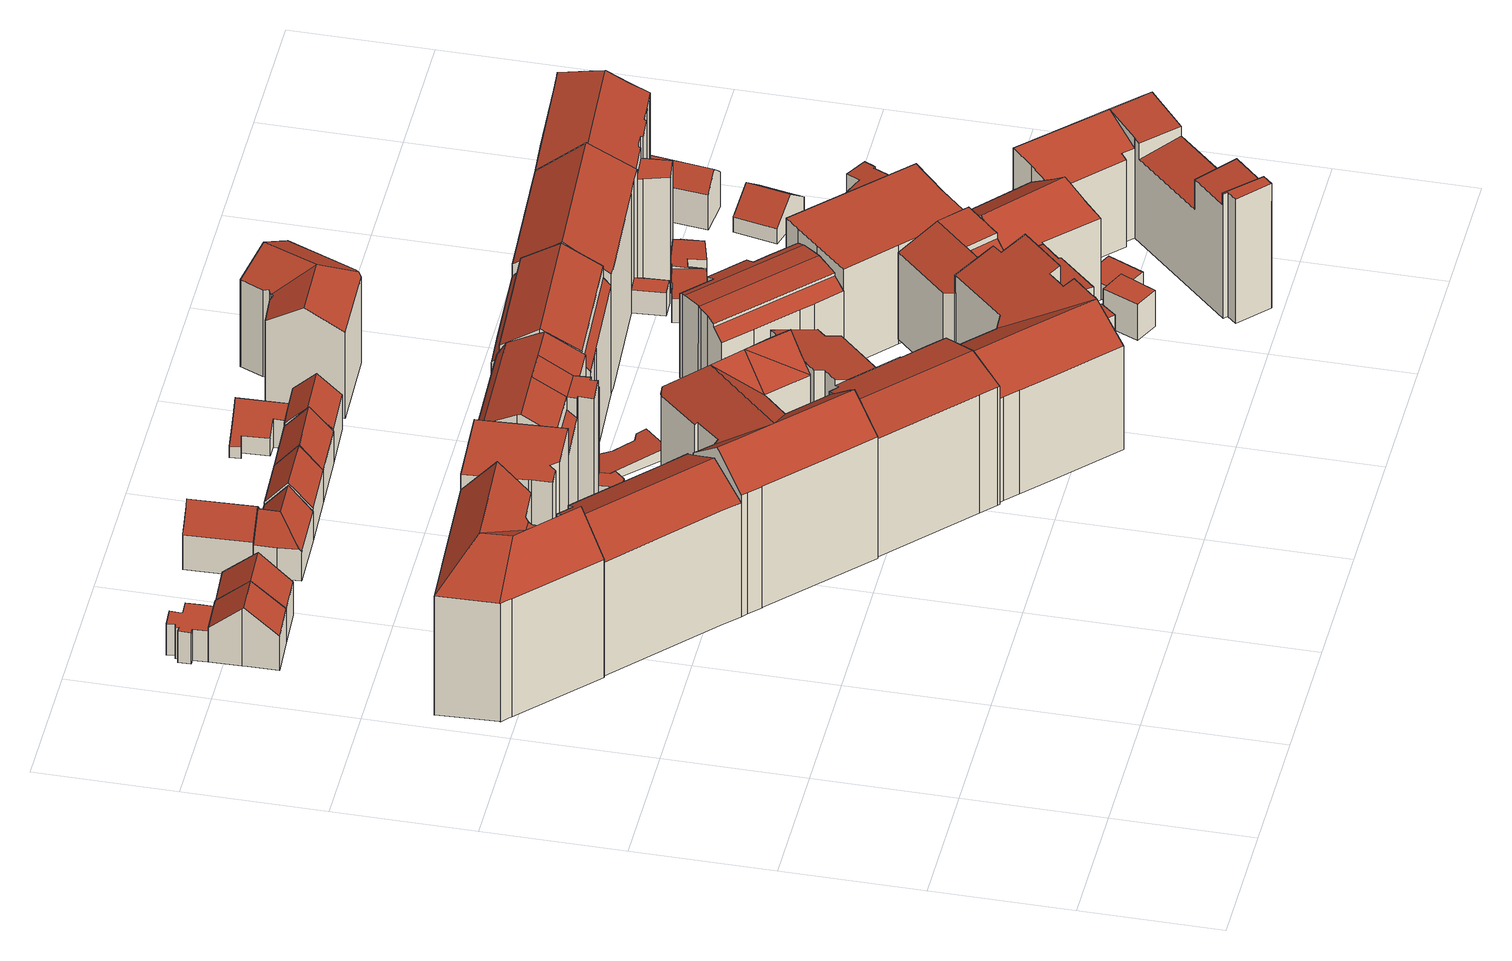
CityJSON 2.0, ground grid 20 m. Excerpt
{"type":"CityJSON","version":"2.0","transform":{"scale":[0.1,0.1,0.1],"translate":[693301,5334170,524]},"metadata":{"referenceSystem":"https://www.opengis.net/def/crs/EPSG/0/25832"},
"CityObjects":{
"building1":{"type":"Building","attributes":{"Gemeindeschluessel":"09162000","HoeheDach":"551.080","HoeheGrund":"526.190","Methode":"2000","NiedrigsteTraufeDesGebaeudes":"545.855","Geometrietyp2DReferenz":"3000","function":"31001_9998","roofType":"3100","measuredHeight":24.89,"storeysAboveGround":5},"geometry":[{"type":"MultiSurface","lod":"2","boundaries":[[[0,1,2,3,4,5]],[[6,7,8,9]],[[10,11,12,13,14,15,16]],[[17,18,11]],[[18,19,20,8,7,13,12,11]],[[21,22,23,24,25,2,1,0,26,27,28,29,30,31,32,33,34,6,9]],[[23,22,21,20,19,35]],[[16,15,14,33,32,31]],[[7,6,34,33,14,13]],[[9,8,20,21]],[[27,26,36,37,38,28]],[[37,36,5,4,39,17,40,38]],[[25,41,3,2]],[[39,4,3,41,42,18,17]],[[0,5,36,26]],[[25,24,23,35,42,41]],[[40,17,11,10]],[[30,29,28,38,40,10,16,31]],[[42,35,19,18]]],"semantics":{"surfaces":[{"type":"WallSurface"},{"type":"RoofSurface"},{"type":"GroundSurface"}],"values":[0,0,1,1,1,2,0,0,0,0,0,1,0,1,0,0,1,0,1]}}]},
"building2":{"type":"Building","attributes":{"Gemeindeschluessel":"09162000","HoeheDach":"535.580","HoeheGrund":"525.940","Methode":"2000","NiedrigsteTraufeDesGebaeudes":"531.569","Geometrietyp2DReferenz":"3000","function":"31001_1000","roofType":"3100","measuredHeight":9.64,"storeysAboveGround":2},"geometry":[{"type":"MultiSurface","lod":"2","boundaries":[[[43,44,45,46]],[[47,48,49,50,51,52]],[[53,45,44,54,49,48]],[[55,56,57,46,45,53]],[[55,53,48,47]],[[57,56,52,51,50,58,43,46]],[[58,54,44,43]],[[56,55,47,52]],[[50,49,54,58]]],"semantics":{"surfaces":[{"type":"WallSurface"},{"type":"RoofSurface"},{"type":"GroundSurface"}],"values":[0,0,1,0,1,2,0,0,0]}}]},
"building3":{"type":"Building","attributes":{"Gemeindeschluessel":"09162000","HoeheDach":"531.106","HoeheGrund":"525.950","Methode":"1000","NiedrigsteTraufeDesGebaeudes":"531.106","Geometrietyp2DReferenz":"3000","function":"31001_2000","roofType":"1000","measuredHeight":5.16},"geometry":[{"type":"MultiSurface","lod":"2","boundaries":[[[59,60,61,62]],[[63,64,60,59]],[[65,66,67,68,63,59,62,69,70,71,72,43,58,73]],[[74,75,76,77,78,79,80,61,60,64,81,82,83,84]],[[65,84,83,66]],[[69,80,79,70]],[[70,79,78,71]],[[58,75,74,73]],[[71,78,77,72]],[[72,77,76,43]],[[62,61,80,69]],[[68,81,64,63]],[[67,82,81,68]],[[43,76,75,58]],[[66,83,82,67]],[[73,74,84,65]]],"semantics":{"surfaces":[{"type":"WallSurface"},{"type":"GroundSurface"},{"type":"RoofSurface"}],"values":[0,0,1,2,0,0,0,0,0,0,0,0,0,0,0,0]}}]},
"building4":{"type":"Building","attributes":{"Gemeindeschluessel":"09162000","HoeheDach":"548.816","HoeheGrund":"526.380","Methode":"1000","NiedrigsteTraufeDesGebaeudes":"527.890","Geometrietyp2DReferenz":"3000","function":"31001_9998","roofType":"3100","measuredHeight":22.44,"storeysAboveGround":5},"geometry":[{"type":"MultiSurface","lod":"2","boundaries":[[[85,86,87,88]],[[89,90,91,92,87,86,93,94,95,96,97,98,99]],[[100,101,102,103,88,87,92]],[[104,99,98,105,106,107]],[[108,109,90,89,99,104]],[[94,93,110,111,112,95]],[[96,95,112,113]],[[105,98,97,114]],[[103,102,115,116]],[[117,118,109,108,104,107]],[[101,100,119,120,118,117,107,106,105,114,113,112,111,110,121,115,102]],[[88,103,116,85]],[[114,97,96,113]],[[118,120,119,91,90,109]],[[100,92,91,119]],[[93,86,85,116,115,121,110]]],"semantics":{"surfaces":[{"type":"WallSurface"},{"type":"RoofSurface"},{"type":"GroundSurface"}],"values":[0,1,0,0,1,0,0,0,0,0,2,1,0,0,0,0]}}]},
"building5":{"type":"Building","attributes":{"Gemeindeschluessel":"09162000","HoeheDach":"528.168","HoeheGrund":"526.050","Methode":"1000","NiedrigsteTraufeDesGebaeudes":"528.168","Geometrietyp2DReferenz":"3000","function":"31001_2000","roofType":"1000","measuredHeight":2.12},"geometry":[{"type":"MultiSurface","lod":"2","boundaries":[[[122,123,124,125]],[[124,123,126,127]],[[125,124,127,128]],[[129,126,123,122]],[[128,129,122,125]],[[128,127,126,129]]],"semantics":{"surfaces":[{"type":"WallSurface"},{"type":"RoofSurface"},{"type":"GroundSurface"}],"values":[0,1,0,0,2,0]}}]},
"building6":{"type":"Building","attributes":{"Gemeindeschluessel":"09162000","HoeheDach":"535.562","HoeheGrund":"525.880","Methode":"1000","NiedrigsteTraufeDesGebaeudes":"531.507","Geometrietyp2DReferenz":"3000","function":"31001_1000","roofType":"3100","measuredHeight":9.68,"storeysAboveGround":2},"geometry":[{"type":"MultiSurface","lod":"2","boundaries":[[[130,131,53,132]],[[133,134,135,136]],[[137,130,132,56]],[[136,138,137,56,57,139,46,140,133]],[[130,137,138,136,135,131]],[[131,135,134,141,142,143,53]],[[132,53,143,142,46,139,57,56]],[[142,141,134,133,140,46]]],"semantics":{"surfaces":[{"type":"RoofSurface"},{"type":"WallSurface"},{"type":"GroundSurface"}],"values":[0,1,1,2,1,0,1,1]}}]},
"building7":{"type":"Building","attributes":{"Gemeindeschluessel":"09162000","HoeheDach":"528.160","HoeheGrund":"526.050","Methode":"2000","NiedrigsteTraufeDesGebaeudes":"528.160","Geometrietyp2DReferenz":"3000","function":"31001_2000","roofType":"1000","measuredHeight":2.11},"geometry":[{"type":"MultiSurface","lod":"2","boundaries":[[[144,145,124,125]],[[125,124,123,122]],[[146,147,148,149]],[[122,123,147,146]],[[124,145,148,147,123]],[[149,148,145,144]],[[122,146,149,144,125]]],"semantics":{"surfaces":[{"type":"WallSurface"},{"type":"RoofSurface"},{"type":"GroundSurface"}],"values":[0,0,0,0,1,0,2]}}]},
"building8":{"type":"Building","attributes":{"Gemeindeschluessel":"09162000","HoeheDach":"548.474","HoeheGrund":"525.980","Methode":"1000","NiedrigsteTraufeDesGebaeudes":"548.474","Geometrietyp2DReferenz":"3000","function":"31001_9998","roofType":"1000","measuredHeight":22.49,"storeysAboveGround":5},"geometry":[{"type":"MultiSurface","lod":"2","boundaries":[[[150,151,152,153]],[[154,150,153,155]],[[156,157,158,159]],[[160,161,162,163]],[[164,154,155,165]],[[157,160,163,158]],[[154,164,166,167,161,160,157,156,151,150]],[[151,156,159,152]],[[161,167,168,162]],[[167,166,169,168]],[[153,152,159,158,163,162,168,169,165,155]],[[166,164,165,169]]],"semantics":{"surfaces":[{"type":"WallSurface"},{"type":"RoofSurface"},{"type":"GroundSurface"}],"values":[0,0,0,0,0,0,1,0,0,0,2,0]}}]},
"building9":{"type":"Building","attributes":{"Gemeindeschluessel":"09162000","HoeheDach":"551.040","HoeheGrund":"526.440","Methode":"2000","NiedrigsteTraufeDesGebaeudes":"531.325","Geometrietyp2DReferenz":"3000","function":"31001_9998","roofType":"3100","measuredHeight":24.6,"storeysAboveGround":5},"geometry":[{"type":"MultiSurface","lod":"2","boundaries":[[[170,171,172,173,174,175]],[[176,177,178,179,180,181,182,183]],[[184,185,186,187]],[[188,189,190,191,192,193]],[[194,195,196,197,198,119,199,200,118]],[[201,202,203,204]],[[205,206,207,196,195]],[[208,209,210,211]],[[212,213,214,215,216,217,218,219,220,221]],[[119,198,222,223]],[[224,225,226,227]],[[228,229,194,118]],[[230,201,204,231]],[[232,233,170,175,234,235,236,237]],[[181,180,215,214]],[[172,238,187,186,211,210,173]],[[225,224,239,240,241,242,243]],[[244,212,221,245]],[[231,204,209,208]],[[246,247,185,184]],[[229,236,235,234,175,174,248,206,205,195,194]],[[249,227,226,250,251,252]],[[216,215,180,179]],[[190,245,221,220,253,191]],[[223,222,241,240]],[[203,182,181,214,213,212,244]],[[248,174,173,210,209,206]],[[254,207,243,242]],[[204,203,244]],[[202,183,182,203]],[[211,186,185,247,230,231,208]],[[179,178,177,176,255,246,184,187,238,172,171,170,233,232,237,228,118,200,199,119,223,240,239,224,227,249,252,193,192,191,253,220,219,218,217,216]],[[209,204,244,256,257,206]],[[254,242,241,222,198,197]],[[197,196,207,254]],[[251,188,193,252]],[[237,236,229,228]],[[230,247,246,255,176,183,202,201]],[[206,257,256,244,245,190,189,188,251,250,226,225,243,207]]],"semantics":{"surfaces":[{"type":"WallSurface"},{"type":"RoofSurface"},{"type":"GroundSurface"}],"values":[0,0,0,0,0,1,1,0,0,0,0,0,0,0,1,0,0,1,0,0,1,0,0,0,0,1,1,0,1,1,1,2,1,1,0,0,0,0,1]}}]},
"building10":{"type":"Building","attributes":{"Gemeindeschluessel":"09162000","HoeheDach":"534.790","HoeheGrund":"525.976","Methode":"2000","NiedrigsteTraufeDesGebaeudes":"530.888","Geometrietyp2DReferenz":"3000","function":"31001_1000","roofType":"3100","measuredHeight":8.81,"storeysAboveGround":2},"geometry":[{"type":"MultiSurface","lod":"2","boundaries":[[[258,259,260,261]],[[262,263,264,265,266]],[[267,268,269,270,271]],[[268,267,263,262,260,259,272]],[[269,268,272,273]],[[274,275,270,269,273]],[[272,259,258,274,273]],[[274,258,261,275]],[[260,262,266,261]],[[271,270,275,265,264]],[[267,271,264,263]],[[275,261,266,265]]],"semantics":{"surfaces":[{"type":"WallSurface"},{"type":"GroundSurface"},{"type":"RoofSurface"}],"values":[0,0,0,1,0,2,0,2,0,2,0,2]}}]},
"building11":{"type":"Building","attributes":{"Gemeindeschluessel":"09162000","HoeheDach":"535.070","HoeheGrund":"525.750","Methode":"1000","NiedrigsteTraufeDesGebaeudes":"531.581","Geometrietyp2DReferenz":"3000","function":"31001_1000","roofType":"3100","measuredHeight":9.32,"storeysAboveGround":2},"geometry":[{"type":"MultiSurface","lod":"2","boundaries":[[[276,277,278,279]],[[278,277,280,281,282,283,284,285,286,287]],[[287,286,288,289,290]],[[288,286,285,291,292,293]],[[291,285,284,294]],[[279,295,296,297,293,292,291,294,298,299,300,301,276]],[[282,281,280,277,276,301,300,299,298,283]],[[296,290,289,297]],[[297,289,288,293]],[[295,279,278,287,290,296]],[[294,284,283,298]]],"semantics":{"surfaces":[{"type":"WallSurface"},{"type":"RoofSurface"},{"type":"GroundSurface"}],"values":[0,1,1,0,0,2,0,0,0,0,0]}}]},
"building12":{"type":"Building","attributes":{"Gemeindeschluessel":"09162000","HoeheDach":"527.920","HoeheGrund":"526.008","Methode":"2000","NiedrigsteTraufeDesGebaeudes":"527.920","Geometrietyp2DReferenz":"3000","function":"31001_2000","roofType":"1000","measuredHeight":1.91},"geometry":[{"type":"MultiSurface","lod":"2","boundaries":[[[302,303,304,305]],[[302,306,307,303]],[[303,307,308,304]],[[307,306,309,308]],[[304,308,309,305]],[[302,305,309,306]]],"semantics":{"surfaces":[{"type":"WallSurface"},{"type":"RoofSurface"},{"type":"GroundSurface"}],"values":[0,0,1,0,0,2]}}]},
"building13":{"type":"Building","attributes":{"Gemeindeschluessel":"09162000","HoeheDach":"548.210","HoeheGrund":"526.606","Methode":"2000","NiedrigsteTraufeDesGebaeudes":"542.674","Geometrietyp2DReferenz":"3000","function":"31001_1000","roofType":"3100","measuredHeight":21.6,"storeysAboveGround":5},"geometry":[{"type":"MultiSurface","lod":"2","boundaries":[[[310,311,312,313]],[[314,315,316,317]],[[318,319,320,321,322]],[[323,324,325,326]],[[327,328,329,330]],[[331,332,333]],[[331,334,335]],[[336,337,338,339]],[[317,316,340,341]],[[342,343,320,319]],[[312,311,322,321,344,345]],[[318,322,311,310]],[[326,325,343,342]],[[346,347,348,349]],[[313,312,345,350]],[[323,351,352,333,332,324]],[[323,326,342,319,318,310,313,350,314,317,341,353,336,339,354,327,330,355,346,349,356,357,351]],[[329,347,346,355,330]],[[314,350,345,344,315]],[[354,358,328,327]],[[321,320,343,325,324,332,331,335,359,340,316,315,344]],[[329,328,358,338,337,334,331,333,352,360,361,348,347]],[[356,361,360,357]],[[349,348,361,356]],[[357,360,352,351]],[[339,338,358,354]],[[336,353,359,335,334,337]],[[341,340,359,353]]],"semantics":{"surfaces":[{"type":"WallSurface"},{"type":"RoofSurface"},{"type":"GroundSurface"}],"values":[0,0,0,0,0,0,0,0,0,0,1,0,0,0,0,0,2,0,0,0,1,1,0,0,0,0,0,0]}}]},
"building14":{"type":"Building","attributes":{"Gemeindeschluessel":"09162000","HoeheDach":"550.128","HoeheGrund":"526.133","Methode":"2000","NiedrigsteTraufeDesGebaeudes":"527.680","Geometrietyp2DReferenz":"3000","function":"31001_9998","roofType":"3100","measuredHeight":24,"storeysAboveGround":5},"geometry":[{"type":"MultiSurface","lod":"2","boundaries":[[[362,363,364,365,366,367,368,369,370,371,372,373,374,375,376,377,378,379]],[[380,381,382,383,384]],[[373,385,386,374]],[[365,387,388,366]],[[363,362,389,390,391,392]],[[393,394,395,396]],[[378,397,398,379]],[[376,399,400,377]],[[372,401,385,373]],[[372,371,402,383,382,403,401]],[[404,405,406,407]],[[408,409,410,411]],[[411,410,389,362,379,398]],[[390,389,410,409,412,386,385,401,403,413]],[[363,392,414,364]],[[380,391,390,413,381]],[[411,398,397,400,399,408]],[[415,407,406,384,383,402,416,417]],[[369,418,419,370]],[[368,367,393,396,404,407,415]],[[405,380,384,406]],[[417,416,419,418]],[[369,368,415,417,418]],[[403,382,381,413]],[[377,400,397,378]],[[394,420,405,395]],[[364,414,387,365]],[[367,366,388,420,394,393]],[[380,405,420,388,387,414,392,391]],[[374,386,412,375]],[[376,375,412,409,408,399]],[[371,370,419,416,402]],[[395,405,404,396]]],"semantics":{"surfaces":[{"type":"GroundSurface"},{"type":"RoofSurface"},{"type":"WallSurface"}],"values":[0,1,2,2,2,1,2,2,2,2,1,2,2,1,2,2,1,1,2,2,1,1,2,2,2,2,2,2,1,2,2,2,2]}}]},
"building15":{"type":"Building","attributes":{"Gemeindeschluessel":"09162000","HoeheDach":"535.193","HoeheGrund":"526.030","Methode":"1000","NiedrigsteTraufeDesGebaeudes":"531.383","Geometrietyp2DReferenz":"3000","function":"31001_1000","roofType":"3100","measuredHeight":9.16,"storeysAboveGround":2},"geometry":[{"type":"MultiSurface","lod":"2","boundaries":[[[259,421,422,423]],[[424,425,421,259,426,272]],[[427,428,424,272]],[[428,429,425,424]],[[429,422,421,425]],[[428,427,430,423,422,429]],[[430,427,272,426,259,423]]],"semantics":{"surfaces":[{"type":"WallSurface"},{"type":"RoofSurface"},{"type":"GroundSurface"}],"values":[0,0,0,1,1,0,2]}}]},
"building16":{"type":"Building","attributes":{"Gemeindeschluessel":"09162000","HoeheDach":"535.050","HoeheGrund":"526.010","Methode":"1000","NiedrigsteTraufeDesGebaeudes":"531.404","Geometrietyp2DReferenz":"3000","function":"31001_1000","roofType":"3100","measuredHeight":9.04,"storeysAboveGround":2},"geometry":[{"type":"MultiSurface","lod":"2","boundaries":[[[431,432,433,434,428]],[[432,435,436,437,438,433]],[[427,430,423,437,436,435,439]],[[439,431,428,427]],[[433,438,422,434]],[[428,434,422,423,430,427]],[[435,432,431,439]],[[423,422,438,437]]],"semantics":{"surfaces":[{"type":"RoofSurface"},{"type":"WallSurface"},{"type":"GroundSurface"}],"values":[0,1,2,1,0,1,1,1]}}]},
"building17":{"type":"Building","attributes":{"Gemeindeschluessel":"09162000","HoeheDach":"528.017","HoeheGrund":"526.210","Methode":"2000","NiedrigsteTraufeDesGebaeudes":"527.290","Geometrietyp2DReferenz":"3000","function":"51009_1610","roofType":"1000","measuredHeight":1.81},"geometry":[{"type":"MultiSurface","lod":"2","boundaries":[[[440,441,442,443,444,445,446,447,448,449,450,451]],[[452,445,444,453]],[[454,443,442,455]],[[456,449,448,457]],[[457,448,447,458]],[[459,458,447,446]],[[459,446,445,452]],[[460,451,450,461]],[[462,441,440,463]],[[460,463,440,451]],[[462,463,460,461,456,457,458,459,452,453,454,455]],[[461,450,449,456]],[[454,453,444,443]],[[462,455,442,441]]],"semantics":{"surfaces":[{"type":"RoofSurface"},{"type":"WallSurface"},{"type":"GroundSurface"}],"values":[0,1,1,1,1,1,1,1,1,1,2,1,1,1]}}]},
"building18":{"type":"Building","attributes":{"Gemeindeschluessel":"09162000","HoeheDach":"548.008","HoeheGrund":"526.890","Methode":"1000","NiedrigsteTraufeDesGebaeudes":"544.151","Geometrietyp2DReferenz":"3000","function":"31001_9998","roofType":"3100","measuredHeight":21.12,"storeysAboveGround":5},"geometry":[{"type":"MultiSurface","lod":"2","boundaries":[[[464,465,466,467]],[[468,469,470,471,472,473,474,475,476,477,478,479,480,481,482,483,484,485,486,487,488,489,490,464,467,491,492,493]],[[493,494,495,468]],[[488,496,497,489]],[[472,498,499,473]],[[476,475,474,500,501,502]],[[503,501,504,505,506,507,508,509,510]],[[478,511,512,479]],[[483,508,507,484]],[[489,497,513,490]],[[468,495,514,469]],[[490,513,465,464]],[[473,499,500,474]],[[471,470,469,514,515,516]],[[471,516,498,472]],[[492,517,494,493]],[[479,512,518,480]],[[482,509,508,483]],[[512,511,519,502,501,503,510,518]],[[477,476,502,519,511,478]],[[501,500,499,498,516,515,514,495,494,517,520,466,465,513,497,496,504]],[[504,496,488,487,486,505]],[[467,466,520,491]],[[506,505,486,485,484,507]],[[491,520,517,492]],[[518,510,509,482,481,480]]],"semantics":{"surfaces":[{"type":"WallSurface"},{"type":"GroundSurface"},{"type":"RoofSurface"}],"values":[0,1,0,0,0,0,2,0,0,0,0,0,0,0,0,0,0,0,2,0,2,0,0,0,0,0]}}]},
"building19":{"type":"Building","attributes":{"Gemeindeschluessel":"09162000","HoeheDach":"531.848","HoeheGrund":"526.460","Methode":"1000","NiedrigsteTraufeDesGebaeudes":"530.246","Geometrietyp2DReferenz":"3000","function":"31001_2000","roofType":"2100","measuredHeight":5.39},"geometry":[{"type":"MultiSurface","lod":"2","boundaries":[[[521,522,523,524,525,526]],[[527,528,526,525,529,530]],[[531,532,533,534,527,530]],[[535,532,531,530,529,525,524,523]],[[532,535,523,522,536,533]],[[534,533,536,522,521,526,528,527]]],"semantics":{"surfaces":[{"type":"WallSurface"},{"type":"GroundSurface"},{"type":"RoofSurface"}],"values":[0,0,0,1,0,2]}}]},
"building20":{"type":"Building","attributes":{"Gemeindeschluessel":"09162000","HoeheDach":"534.734","HoeheGrund":"526.580","Methode":"1000","NiedrigsteTraufeDesGebaeudes":"534.734","Geometrietyp2DReferenz":"3000","function":"31001_1000","roofType":"1000","measuredHeight":8.15,"storeysAboveGround":2},"geometry":[{"type":"MultiSurface","lod":"2","boundaries":[[[537,538,539,540]],[[541,542,543,330]],[[542,544,545,546,539,538,547,543]],[[546,545,548,549,540,539]],[[548,545,544,550]],[[330,543,547,551]],[[551,547,538,537]],[[550,544,542,541]],[[550,541,330,551,537,540,549,548]]],"semantics":{"surfaces":[{"type":"WallSurface"},{"type":"RoofSurface"},{"type":"GroundSurface"}],"values":[0,0,1,0,0,0,0,0,2]}}]},
"building21":{"type":"Building","attributes":{"Gemeindeschluessel":"09162000","HoeheDach":"550.497","HoeheGrund":"526.183","Methode":"2000","NiedrigsteTraufeDesGebaeudes":"544.087","Geometrietyp2DReferenz":"3000","function":"31001_9998","roofType":"3100","measuredHeight":24.31,"storeysAboveGround":4},"geometry":[{"type":"MultiSurface","lod":"2","boundaries":[[[458,552,553,457]],[[554,555,556,557,558,559,560,561,562]],[[563,564,565,557,556,566,567]],[[563,568,569,564]],[[570,571,572,459]],[[554,562,571,570]],[[558,557,565,573]],[[553,552,572,571,562,561,574]],[[575,457,553,574,576,577,578]],[[459,572,552,458]],[[568,563,567,579]],[[576,560,559,577]],[[573,565,564,569,575,578]],[[579,567,566,580]],[[575,569,568,579,580,555,554,570,459,458,457]],[[561,560,576,574]],[[580,566,556,555]],[[558,573,578,577,559]]],"semantics":{"surfaces":[{"type":"WallSurface"},{"type":"RoofSurface"},{"type":"GroundSurface"}],"values":[0,0,1,0,0,0,0,1,0,0,0,1,0,0,2,0,0,1]}}]},
"building22":{"type":"Building","attributes":{"Gemeindeschluessel":"09162000","HoeheDach":"534.750","HoeheGrund":"526.030","Methode":"2000","NiedrigsteTraufeDesGebaeudes":"531.655","Geometrietyp2DReferenz":"3000","function":"31001_1000","roofType":"3100","measuredHeight":8.72,"storeysAboveGround":2},"geometry":[{"type":"MultiSurface","lod":"2","boundaries":[[[581,582,583,439]],[[584,583,582,585,586,587]],[[439,435,588,437,589,590,591,592,581]],[[437,593,594,589]],[[587,586,595,594,593]],[[589,594,595,590]],[[585,592,591,590,595,586]],[[439,583,584,435]],[[588,435,584,587,593,437]],[[592,585,582,581]]],"semantics":{"surfaces":[{"type":"WallSurface"},{"type":"RoofSurface"},{"type":"GroundSurface"}],"values":[0,1,2,0,1,0,0,0,0,0]}}]},
"building23":{"type":"Building","attributes":{"Gemeindeschluessel":"09162000","HoeheDach":"532.070","HoeheGrund":"525.837","Methode":"2000","NiedrigsteTraufeDesGebaeudes":"527.649","Geometrietyp2DReferenz":"3000","function":"31001_1000","roofType":"3100","measuredHeight":6.23,"storeysAboveGround":2},"geometry":[{"type":"MultiSurface","lod":"2","boundaries":[[[596,597,598,599,600,601,602,603,604,605,606,607,608,609,610,611,612]],[[611,613,614,612]],[[609,615,616,610]],[[608,617,615,609]],[[610,616,613,611]],[[597,618,619,598]],[[605,620,621,606]],[[599,622,623,600]],[[624,625,626,627,628,623,622,619,618,629]],[[601,628,627,602]],[[606,621,630,607]],[[602,627,626,603]],[[612,614,631,596]],[[598,619,622,599]],[[596,631,629,618,597]],[[607,630,617,608]],[[604,625,624,620,605]],[[603,626,625,604]],[[600,623,628,601]],[[616,615,617,630,621,620,624,629,631,614,613]]],"semantics":{"surfaces":[{"type":"GroundSurface"},{"type":"WallSurface"},{"type":"RoofSurface"}],"values":[0,1,1,1,1,1,1,1,2,1,1,1,1,1,1,1,1,1,1,2]}}]},
"building24":{"type":"Building","attributes":{"Gemeindeschluessel":"09162000","HoeheDach":"541.342","HoeheGrund":"526.450","Methode":"2000","NiedrigsteTraufeDesGebaeudes":"538.945","Geometrietyp2DReferenz":"3000","function":"31001_1000","roofType":"3100","measuredHeight":14.89,"storeysAboveGround":3},"geometry":[{"type":"MultiSurface","lod":"2","boundaries":[[[632,633,634,635]],[[635,634,636,637]],[[638,639,640,641]],[[642,643,644,645]],[[646,647,648,649,650,651,652,640,639,653,654,642,645,632,635,637,655,656]],[[648,657,658,649]],[[659,660,661,658,657,662,663]],[[646,656,664,665,666]],[[655,667,664,656]],[[640,652,659,663,668,641]],[[638,641,668,669,670,671]],[[650,661,660,651]],[[645,644,633,632]],[[653,639,638,671,672]],[[659,652,651,660]],[[654,673,643,642]],[[654,653,672,674,673]],[[649,658,661,650]],[[670,666,665,674,672,671]],[[662,669,668,663]],[[669,662,657,648,647,646,666,670]],[[637,636,667,655]],[[665,664,667,636,634,633,644,643,673,674]]],"semantics":{"surfaces":[{"type":"WallSurface"},{"type":"GroundSurface"},{"type":"RoofSurface"}],"values":[0,0,0,0,1,0,2,0,0,0,2,0,0,0,0,0,0,0,2,0,0,0,2]}}]},
"building25":{"type":"Building","attributes":{"Gemeindeschluessel":"09162000","HoeheDach":"543.850","HoeheGrund":"527.030","Methode":"2000","NiedrigsteTraufeDesGebaeudes":"538.318","Geometrietyp2DReferenz":"3000","function":"31001_9998","roofType":"2100","measuredHeight":16.82,"storeysAboveGround":4},"geometry":[{"type":"MultiSurface","lod":"2","boundaries":[[[675,676,677,678]],[[679,680,681,682]],[[683,684,676,675]],[[685,686,687,688,689,690,691]],[[689,688,681,680,692,693]],[[694,695,696,697]],[[690,689,693,698]],[[685,691,699,700]],[[692,680,679,701,678,677]],[[697,696,684,683]],[[696,695,702,693,692,677,676,684]],[[691,690,698,703,704,705,699]],[[682,681,688,687]],[[706,707,704,703,702,695,694]],[[700,699,705,708]],[[708,705,704,707]],[[682,687,686,685,700,708,707,706,694,697,683,675,678,701,679]],[[698,693,702,703]]],"semantics":{"surfaces":[{"type":"WallSurface"},{"type":"RoofSurface"},{"type":"GroundSurface"}],"values":[0,0,0,0,1,0,0,0,0,0,1,1,0,0,0,0,2,0]}}]},
"building26":{"type":"Building","attributes":{"Gemeindeschluessel":"09162000","HoeheDach":"544.400","HoeheGrund":"526.877","Methode":"2000","NiedrigsteTraufeDesGebaeudes":"537.180","Geometrietyp2DReferenz":"3000","function":"31001_9998","roofType":"3100","measuredHeight":17.52,"storeysAboveGround":4},"geometry":[{"type":"MultiSurface","lod":"2","boundaries":[[[709,710,711,712]],[[713,714,715,716,717,718,719]],[[720,721,722,723]],[[709,724,725,726,710]],[[727,723,722,728,716,715]],[[729,730,731,732]],[[733,734,735,736]],[[720,737,738,739,740,721]],[[741,468,718,717,742,743]],[[713,744,745,714]],[[746,741,743,747,748,749]],[[746,749,725,724]],[[750,731,730,711,710,726]],[[751,733,736,737,720,723,727,745,744,752,468,741,746,724,709,712,729,732]],[[748,747,740,739]],[[736,735,738,737]],[[716,728,742,717]],[[728,722,721,740,747,743,742]],[[712,711,730,729]],[[727,715,714,745]],[[719,752,744,713]],[[752,719,718,468]],[[739,738,735,734,753,750,726,725,749,748]],[[751,753,734,733]],[[751,732,731,750,753]]],"semantics":{"surfaces":[{"type":"WallSurface"},{"type":"RoofSurface"},{"type":"GroundSurface"}],"values":[0,1,0,0,0,0,0,0,0,0,0,0,1,2,0,0,0,1,0,0,0,0,1,0,0]}}]},
"building27":{"type":"Building","attributes":{"Gemeindeschluessel":"09162000","HoeheDach":"532.906","HoeheGrund":"526.906","Methode":"3220","NiedrigsteTraufeDesGebaeudes":"532.906","Geometrietyp2DReferenz":"3000","function":"31001_2000","roofType":"9999","measuredHeight":6},"geometry":[{"type":"MultiSurface","lod":"2","boundaries":[[[754,755,756,757]],[[755,754,758,759]],[[755,759,760,756]],[[758,754,757,761]],[[760,761,757,756]],[[759,758,761,760]]],"semantics":{"surfaces":[{"type":"WallSurface"},{"type":"RoofSurface"},{"type":"GroundSurface"}],"values":[0,1,0,0,2,0]}}]},
"building28":{"type":"Building","attributes":{"Gemeindeschluessel":"09162000","HoeheDach":"543.470","HoeheGrund":"525.980","Methode":"2000","NiedrigsteTraufeDesGebaeudes":"540.348","Geometrietyp2DReferenz":"3000","function":"31001_1000","roofType":"3100","measuredHeight":17.49,"storeysAboveGround":4},"geometry":[{"type":"MultiSurface","lod":"2","boundaries":[[[762,763,764,765,766]],[[767,768,769,770,771,772]],[[764,767,772,773,774,775,776]],[[766,765,777,778,779,780]],[[781,773,772,771]],[[782,775,774,783]],[[784,776,775,782,785,786]],[[783,774,773,781]],[[787,788,784,786]],[[789,790,791,780,779,778,787,786,785,782,783,781,771,770,769]],[[769,768,792,789]],[[778,777,788,787]],[[764,776,784,788,777,765]],[[789,792,763,790]],[[790,763,762,791]],[[763,792,768,767,764]],[[791,762,766,780]]],"semantics":{"surfaces":[{"type":"RoofSurface"},{"type":"WallSurface"},{"type":"GroundSurface"}],"values":[0,1,0,1,1,1,1,1,1,2,1,1,0,1,1,0,1]}}]},
"building29":{"type":"Building","attributes":{"Gemeindeschluessel":"09162000","HoeheDach":"550.730","HoeheGrund":"526.240","Methode":"1000","NiedrigsteTraufeDesGebaeudes":"546.067","Geometrietyp2DReferenz":"3000","function":"31001_9998","roofType":"3100","measuredHeight":24.49,"storeysAboveGround":4},"geometry":[{"type":"MultiSurface","lod":"2","boundaries":[[[793,794,795,796,797,798]],[[799,554,800,801,802,555]],[[803,804,805,806]],[[806,805,807,808]],[[800,809,807,805,804,793,798,801]],[[806,808,810,554,799,555,796,795,794,803]],[[555,802,797,796]],[[794,793,804,803]],[[554,810,808,807,809,800]],[[801,798,797,802]]],"semantics":{"surfaces":[{"type":"WallSurface"},{"type":"RoofSurface"},{"type":"GroundSurface"}],"values":[0,0,0,0,1,2,0,0,0,1]}}]},
"building30":{"type":"Building","attributes":{"Gemeindeschluessel":"09162000","HoeheDach":"542.630","HoeheGrund":"526.234","Methode":"2000","NiedrigsteTraufeDesGebaeudes":"542.630","Geometrietyp2DReferenz":"3000","function":"31001_9998","roofType":"1000","measuredHeight":16.4,"storeysAboveGround":5},"geometry":[{"type":"MultiSurface","lod":"2","boundaries":[[[811,812,813,814]],[[815,816,817,818,819,813,812,820,821]],[[814,813,819,822]],[[823,811,814,822,824,825,826,827,828,829]],[[822,819,818,824]],[[828,815,821,829]],[[825,817,816,826]],[[812,811,823,820]],[[824,818,817,825]],[[815,828,827,826,816]],[[829,821,820,823]]],"semantics":{"surfaces":[{"type":"WallSurface"},{"type":"RoofSurface"},{"type":"GroundSurface"}],"values":[0,1,0,2,0,0,0,0,0,0,0]}}]},
"building31":{"type":"Building","attributes":{"Gemeindeschluessel":"09162000","HoeheDach":"529.695","HoeheGrund":"527.110","Methode":"1000","NiedrigsteTraufeDesGebaeudes":"529.695","Geometrietyp2DReferenz":"3000","function":"31001_2000","roofType":"1000","measuredHeight":2.58},"geometry":[{"type":"MultiSurface","lod":"2","boundaries":[[[830,831,832,833]],[[830,834,835,831]],[[832,836,837,833]],[[830,833,837,838,834]],[[831,835,839,836,832]],[[835,834,838,839]],[[836,839,838,837]]],"semantics":{"surfaces":[{"type":"WallSurface"},{"type":"GroundSurface"},{"type":"RoofSurface"}],"values":[0,0,0,1,2,0,0]}}]},
"building32":{"type":"Building","attributes":{"Gemeindeschluessel":"09162000","HoeheDach":"530.060","HoeheGrund":"526.300","Methode":"2000","NiedrigsteTraufeDesGebaeudes":"530.060","Geometrietyp2DReferenz":"3000","function":"51009_1610","roofType":"1000","measuredHeight":3.76},"geometry":[{"type":"MultiSurface","lod":"2","boundaries":[[[840,841,842,843]],[[844,845,842,841,846]],[[847,844,846,848]],[[843,842,845,849]],[[848,846,841,840]],[[848,840,843,849,847]],[[849,845,844,847]]],"semantics":{"surfaces":[{"type":"WallSurface"},{"type":"RoofSurface"},{"type":"GroundSurface"}],"values":[0,1,0,0,0,2,0]}}]},
"building33":{"type":"Building","attributes":{"Gemeindeschluessel":"09162000","HoeheDach":"531.224","HoeheGrund":"526.300","Methode":"1000","NiedrigsteTraufeDesGebaeudes":"530.287","Geometrietyp2DReferenz":"3000","function":"31001_2000","roofType":"1000","measuredHeight":4.92},"geometry":[{"type":"MultiSurface","lod":"2","boundaries":[[[850,851,852,853,854,855,856]],[[857,858,853,852]],[[859,860,861]],[[862,863,864,865]],[[866,867,857,852,851,850,868,869,870,871,872,862,865]],[[859,855,854]],[[867,873,858,857]],[[859,854,853,858,873,874,864,863,875,876,860]],[[865,864,874,866]],[[850,856,877,868]],[[872,875,863,862]],[[871,876,875,872]],[[856,855,859,861,878,877]],[[878,861,860,876,871,870,869]],[[868,877,878,869]],[[866,874,873,867]]],"semantics":{"surfaces":[{"type":"WallSurface"},{"type":"GroundSurface"},{"type":"RoofSurface"}],"values":[0,0,0,0,1,0,0,2,0,0,0,0,2,0,0,0]}}]},
"building34":{"type":"Building","attributes":{"Gemeindeschluessel":"09162000","HoeheDach":"547.670","HoeheGrund":"527.014","Methode":"2000","NiedrigsteTraufeDesGebaeudes":"540.799","Geometrietyp2DReferenz":"3000","function":"31001_9998","roofType":"2100","measuredHeight":20.66,"storeysAboveGround":4},"geometry":[{"type":"MultiSurface","lod":"2","boundaries":[[[879,880,881,882]],[[883,884,885,886]],[[887,888,889,890]],[[891,892,893,894]],[[890,889,895,896]],[[897,898,894,893]],[[899,881,880,900]],[[901,896,895,902,903]],[[904,905,906,907]],[[908,909,905,904,882,881,899,910,911,912]],[[897,893,892,887,890,896,901,908,912,913,883,886,914]],[[882,904,907,879]],[[913,915,884,883]],[[912,911,915,913]],[[897,914,916,917,898]],[[888,891,894,898,917,902,895,889]],[[917,916,902]],[[888,887,892,891]],[[900,918,910,899]],[[905,909,903,902,916,906]],[[886,885,918,900,880,879,907,906,916,914]],[[901,903,909,908]],[[911,910,918,885,884,915]]],"semantics":{"surfaces":[{"type":"WallSurface"},{"type":"RoofSurface"},{"type":"GroundSurface"}],"values":[0,0,0,0,0,0,1,0,0,0,2,1,0,0,0,1,0,0,0,1,0,0,1]}}]},
"building35":{"type":"Building","attributes":{"Gemeindeschluessel":"09162000","HoeheDach":"548.341","HoeheGrund":"525.750","Methode":"1000","NiedrigsteTraufeDesGebaeudes":"544.354","Geometrietyp2DReferenz":"3000","function":"31001_9998","roofType":"3100","measuredHeight":22.59,"storeysAboveGround":5},"geometry":[{"type":"MultiSurface","lod":"2","boundaries":[[[919,920,921,922,923,924,925,926,927,928,929,930,931,932,933,934,935]],[[935,934,933,936,937,938,939,940,797]],[[941,921,920,942]],[[932,943,944,945,936,933]],[[946,930,929,947]],[[948,928,927,949]],[[947,929,928,948]],[[950,926,925,951]],[[952,953,954,955]],[[921,941,956,957,958,959,922]],[[960,939,938,961]],[[962,937,936,945]],[[961,938,937,962]],[[951,925,924,963]],[[957,956,964,965]],[[966,955,954,942,920,919,967]],[[797,940,939,960,968,969]],[[959,970,963,924,923,922]],[[971,967,919,935,797,969]],[[943,932,931,972]],[[949,927,926,950]],[[972,931,930,946]],[[945,944,943,972,946,947,948,949,950,951,963,970,959,958,957,965,952,955,966,967,971,969,968,960,961,962]],[[954,953,964,956,941,942]],[[965,964,953,952]]],"semantics":{"surfaces":[{"type":"RoofSurface"},{"type":"WallSurface"},{"type":"GroundSurface"}],"values":[0,0,1,1,1,1,1,1,1,1,1,1,1,1,1,1,1,1,1,1,1,1,2,0,1]}}]},
"building36":{"type":"Building","attributes":{"Gemeindeschluessel":"09162000","HoeheDach":"529.483","HoeheGrund":"525.380","Methode":"2000","NiedrigsteTraufeDesGebaeudes":"528.447","Geometrietyp2DReferenz":"3000","function":"31001_9998","roofType":"3100","measuredHeight":4.1},"geometry":[{"type":"MultiSurface","lod":"2","boundaries":[[[973,974,975,976]],[[977,978,979,980]],[[973,981,982,983,984,974]],[[985,986,987,988,989,990,991,992]],[[988,979,978,993,989]],[[977,994,976,975,993,978]],[[995,996,997,998,999,1000]],[[990,989,993,975,974,984,983,997,996,995,1001,1002,991]],[[1002,1001,1003,1004,992,991]],[[998,997,983,982]],[[980,979,988,987]],[[981,973,976,994,977,980,987,986,985,992,1004,1003,1000,999,998,982]],[[1003,1001,995,1000]]],"semantics":{"surfaces":[{"type":"WallSurface"},{"type":"RoofSurface"},{"type":"GroundSurface"}],"values":[0,0,0,0,1,0,0,1,0,0,0,2,0]}}]},
"building37":{"type":"Building","attributes":{"Gemeindeschluessel":"09162000","HoeheDach":"529.713","HoeheGrund":"524.100","Methode":"1000","NiedrigsteTraufeDesGebaeudes":"526.574","Geometrietyp2DReferenz":"3000","function":"31001_1000","roofType":"3100","measuredHeight":5.61,"storeysAboveGround":1},"geometry":[{"type":"MultiSurface","lod":"2","boundaries":[[[1005,1006,1007,1008]],[[1009,1010,1011,1012]],[[1010,1006,1005,1013,1014,1011]],[[1008,1015,1016,1014,1013,1005]],[[1007,1006,1010,1009]],[[1016,1012,1011,1014]],[[1015,1008,1007,1009,1012,1016]]],"semantics":{"surfaces":[{"type":"WallSurface"},{"type":"RoofSurface"},{"type":"GroundSurface"}],"values":[0,1,0,2,1,0,0]}}]},
"building38":{"type":"Building","attributes":{"Gemeindeschluessel":"09162000","HoeheDach":"533.006","HoeheGrund":"524.750","Methode":"1000","NiedrigsteTraufeDesGebaeudes":"530.573","Geometrietyp2DReferenz":"3000","function":"31001_1000","roofType":"3100","measuredHeight":8.26,"storeysAboveGround":2},"geometry":[{"type":"MultiSurface","lod":"2","boundaries":[[[1017,1018,1019,1020]],[[1021,1020,1019,1022]],[[1023,1024,1025,1026,1027,1017,1020,1021]],[[1025,1028,1029,1026]],[[1025,1024,1023,1021,1022,1030,1028]],[[1027,1026,1029,1018,1017]],[[1018,1029,1028,1030,1022,1019]]],"semantics":{"surfaces":[{"type":"RoofSurface"},{"type":"WallSurface"},{"type":"GroundSurface"}],"values":[0,1,1,1,2,0,1]}}]}
},
"vertices":[
[127,702,22],[165,741,22],[200,776,22],[200,776,223],[165,741,271],[127,702,219],[238,827,22],[238,827,227],[238,823,223],[238,823,22],[3,902,221],[83,859,271],[117,861,271],[235,868,271],[231,916,219],[68,907,219],[3,903,219],[86,815,271],[166,815,219],[184,816,219],[187,820,223],[187,820,22],[184,816,22],[179,810,22],[179,802,22],[179,794,22],[20,803,22],[17,806,22],[7,815,22],[7,816,22],[3,902,22],[3,903,22],[68,907,22],[231,916,22],[235,868,22],[179,810,219],[20,803,219],[17,806,219],[7,815,219],[91,810,271],[7,816,219],[179,794,224],[179,802,219],
[106,1219,19],[106,1219,76],[112,1219,76],[112,1219,19],[56,1121,76],[55,1169,116],[55,1171,114],[55,1171,19],[55,1169,19],[56,1121,19],[113,1172,116],[54,1216,76],[115,1125,76],[115,1125,19],[113,1172,19],[54,1216,19],
[57,1273,19],[57,1273,71],[84,1275,71],[84,1275,19],[58,1261,19],[58,1261,71],[45,1237,19],[45,1255,19],[53,1255,19],[52,1260,19],[84,1263,19],[84,1257,19],[105,1258,19],[106,1238,19],[53,1237,19],[53,1237,71],[54,1216,71],[106,1219,71],[106,1238,71],[105,1258,71],[84,1257,71],[84,1263,71],[52,1260,71],[53,1255,71],[45,1255,71],[45,1237,71],
[349,666,39],[349,666,214],[374,643,214],[374,643,47],[306,621,248],[330,598,248],[364,634,221],[373,642,214],[349,665,214],[257,752,214],[234,773,214],[224,764,221],[205,782,221],[200,776,225],[171,746,248],[373,642,24],[374,643,24],[396,667,24],[396,667,47],[127,702,214],[200,776,24],[171,746,24],[127,702,24],[263,576,214],[287,553,214],[349,665,24],[257,752,24],[234,773,24],[224,764,24],[205,782,24],[372,690,24],[372,690,39],[263,576,24],[287,553,24],[364,634,24],[330,598,24],[349,666,24],
[120,1258,20],[120,1258,42],[121,1240,42],[121,1240,20],[105,1258,42],[106,1238,42],[106,1238,20],[105,1258,20],
[173,1128,75],[174,1175,116],[115,1125,75],[174,1223,19],[174,1223,75],[174,1176,115],[174,1176,19],[173,1128,19],[174,1175,19],[113,1184,19],[113,1219,19],[113,1219,75],[112,1219,75],[113,1184,105],
[133,1240,20],[133,1240,42],[123,1258,20],[123,1258,42],[133,1259,42],[133,1259,20],
[238,827,245],[231,916,245],[231,916,20],[238,827,20],[238,823,245],[238,823,20],[348,923,245],[351,866,245],[351,866,20],[348,923,20],[355,799,245],[283,795,245],[283,795,20],[355,799,20],[239,795,245],[239,795,20],[264,796,245],[273,806,245],[273,806,20],[264,796,20],
[445,404,24],[483,443,24],[490,451,24],[490,451,262],[483,443,270],[445,404,226],[569,532,24],[588,551,24],[589,551,24],[595,557,24],[595,557,262],[589,551,270],[588,551,270],[569,532,244],[526,487,24],[526,487,73],[523,483,73],[523,483,24],[474,700,223],[477,701,225],[482,701,228],[482,701,24],[477,701,24],[474,700,24],[287,553,226],[325,593,270],[363,633,225],[363,633,73],[364,634,73],[363,633,24],[325,593,24],[555,518,225],[555,518,226],[535,601,270],[502,567,225],[350,569,270],[390,531,270],[388,609,225],[469,533,73],[469,533,225],[522,483,225],[522,483,73],[566,634,226],[567,634,226],[567,633,226],[621,585,226],[621,585,24],[567,633,24],[567,634,24],[566,634,24],[491,701,24],[491,701,226],[371,627,73],[371,627,24],[393,606,24],[393,606,229],[424,640,228],[424,640,24],[294,546,24],[294,546,226],[555,518,73],[502,567,73],[312,530,24],[392,454,24],[392,454,226],[312,530,226],[311,530,226],[311,530,24],[522,483,24],[389,610,24],[388,610,24],[388,610,73],[389,610,73],[389,610,225],[494,638,270],[485,701,230],[549,511,24],[549,511,73],[430,493,270],[421,643,24],[421,643,225],[421,644,225],[421,644,24],[485,701,24],[388,609,73],[555,518,24],[462,605,270],[429,571,270],
[330,1200,70],[330,1200,20],[307,1200,20],[307,1200,70],[279,1197,20],[242,1196,20],[242,1196,72],[274,1197,108],[279,1197,102],[243,1164,20],[245,1132,20],[245,1132,69],[244,1135,73],[243,1164,72],[331,1135,20],[331,1135,69],[330,1168,108],[274,1166,108],
[307,1200,18],[307,1200,76],[279,1197,106],[279,1197,18],[307,1215,76],[305,1245,76],[304,1273,76],[304,1293,76],[285,1292,96],[274,1292,107],[271,1291,111],[275,1197,111],[265,1291,104],[239,1290,76],[242,1196,76],[274,1292,18],[271,1291,18],[265,1291,18],[285,1292,18],[275,1197,18],[242,1196,18],[239,1290,18],[304,1293,18],[304,1273,18],[305,1245,18],[307,1215,18],
[307,1215,20],[307,1215,39],[305,1245,39],[305,1245,20],[323,1216,20],[323,1216,39],[323,1246,39],[323,1246,20],
[584,274,26],[584,274,223],[564,293,223],[564,293,26],[490,451,26],[490,451,241],[523,483,227],[523,483,26],[587,271,26],[672,361,26],[672,361,223],[630,316,242],[587,271,223],[620,410,26],[620,410,223],[650,382,223],[650,382,26],[595,557,26],[595,557,239],[621,585,239],[621,585,26],[558,469,223],[620,411,223],[620,411,187],[544,482,232],[544,482,223],[561,500,26],[561,500,232],[549,511,239],[549,511,26],[526,486,226],[526,486,26],[668,365,26],[668,365,223],[488,449,242],[445,404,223],[674,533,26],[674,533,207],[663,521,207],[663,521,26],[445,404,26],[620,425,26],[620,425,191],[538,476,26],[569,532,26],[655,551,26],[681,503,26],[619,438,26],[569,532,239],[538,476,226],[619,438,195],[681,503,196],
[502,797,21],[476,795,21],[477,785,21],[438,782,21],[438,804,21],[355,799,21],[351,866,21],[348,923,21],[522,930,21],[528,874,21],[533,807,21],[533,801,21],[532,801,21],[530,800,21],[531,780,21],[537,775,21],[523,760,21],[505,760,21],[480,819,233],[481,811,228],[532,813,228],[528,867,261],[478,865,261],[533,801,179],[532,801,179],[438,782,233],[438,804,233],[502,797,179],[482,795,179],[482,795,233],[476,795,233],[355,799,198],[434,804,200],[434,818,212],[354,815,212],[523,760,37],[505,760,37],[531,780,37],[537,775,37],[533,807,179],[528,874,258],[532,813,179],[354,815,233],[434,818,233],[431,864,261],[351,861,261],[530,795,37],[530,795,179],[502,794,179],[502,794,37],[530,800,179],[481,811,179],[477,785,233],[351,866,259],[523,918,238],[349,911,238],[348,923,217],[522,930,217],[434,804,233],
[330,1200,74],[409,1204,74],[409,1204,20],[331,1135,74],[330,1168,112],[330,1168,20],[412,1139,20],[412,1139,74],[411,1171,112],[411,1171,20],
[496,1143,74],[495,1175,110],[495,1176,110],[411,1171,110],[495,1175,20],[495,1176,20],[493,1208,20],[493,1208,74],[496,1143,20],
[538,776,35],[596,718,40],[629,753,40],[617,764,39],[604,763,38],[579,787,36],[567,809,35],[534,807,33],[533,807,33],[533,801,33],[532,801,33],[533,780,34],[579,787,22],[604,763,22],[617,764,22],[629,753,22],[533,801,22],[533,807,22],[534,807,22],[567,809,22],[533,780,22],[532,801,22],[596,718,22],[538,776,22],
[824,382,29],[824,382,207],[866,344,225],[866,344,29],[831,242,29],[819,254,29],[804,238,29],[797,231,29],[809,219,29],[780,189,29],[776,184,29],[773,181,29],[730,136,29],[645,216,29],[610,250,29],[592,267,29],[587,271,29],[630,316,29],[672,361,29],[676,358,29],[696,339,29],[730,307,29],[730,306,29],[731,306,29],[744,306,29],[753,306,29],[822,380,29],[870,340,29],[859,327,29],[887,301,29],[887,301,240],[831,242,240],[744,306,205],[753,306,207],[809,219,240],[780,189,240],[776,184,240],[773,181,240],[730,136,202],[688,262,240],[731,306,202],[730,306,202],[730,307,202],[696,339,202],[676,358,202],[672,361,202],[630,316,240],[610,250,202],[592,267,202],[822,380,207],[819,254,234],[804,238,234],[797,231,234],[859,327,227],[587,271,202],[645,216,202],[870,340,227],
[639,677,78],[671,646,78],[671,646,25],[639,677,25],[623,694,25],[623,694,78],[592,661,62],[622,693,78],[622,693,25],[592,661,25],[644,614,25],[644,613,25],[644,613,62],[644,614,62],[656,627,25],[656,627,69],
[671,646,26],[671,646,107],[691,665,107],[691,665,26],[655,552,26],[655,552,107],[621,585,107],[711,612,107],[728,630,107],[727,631,107],[644,613,107],[728,630,26],[727,631,26],[711,612,26],[644,613,26],
[534,807,201],[533,807,201],[715,818,22],[707,949,22],[707,949,201],[708,938,214],[708,938,233],[711,884,265],[714,829,233],[714,829,214],[715,818,201],[524,938,201],[522,930,211],[522,927,214],[574,941,201],[526,938,201],[524,938,22],[522,930,22],[582,810,22],[582,810,201],[567,809,201],[522,927,233],[532,818,214],[528,874,22],[532,818,233],[528,873,265],[528,874,264],[526,938,22],[574,941,22],
[570,1147,20],[570,1147,77],[496,1143,77],[495,1175,105],[569,1180,106],[569,1181,108],[495,1177,108],[495,1177,20],[516,1210,20],[567,1213,20],[569,1181,20],[569,1180,20],[493,1208,79],[516,1210,79],[567,1213,79],
[517,1281,18],[531,1282,18],[532,1282,18],[537,1282,18],[539,1283,18],[563,1284,18],[564,1284,18],[567,1230,18],[567,1213,18],[516,1210,18],[516,1227,18],[516,1228,18],[497,1228,18],[495,1266,18],[484,1264,18],[483,1280,18],[494,1280,18],[483,1280,36],[494,1280,47],[495,1266,47],[484,1264,37],[497,1228,47],[531,1282,79],[532,1282,79],[516,1210,65],[516,1227,65],[537,1282,74],[539,1283,72],[533,1211,81],[567,1213,48],[567,1230,48],[564,1284,48],[563,1284,49],[530,1282,81],[516,1228,65],[517,1281,69],
[814,711,24],[814,711,157],[860,668,157],[860,668,24],[850,657,163],[850,657,24],[726,700,173],[726,700,24],[717,690,24],[717,690,171],[764,737,24],[764,737,164],[804,700,163],[804,700,24],[873,577,24],[868,571,24],[831,532,24],[798,564,24],[781,580,24],[728,630,24],[691,665,24],[733,706,24],[761,733,24],[869,640,24],[902,608,24],[831,532,150],[798,564,149],[691,665,150],[728,630,149],[781,580,149],[844,547,163],[705,679,163],[902,608,163],[893,599,168],[873,577,173],[869,640,163],[705,679,168],[844,547,168],[869,573,173],[731,704,173],[733,706,173],[761,733,166],[756,729,168],
[823,398,30],[823,398,175],[895,473,175],[895,473,30],[978,396,30],[978,396,199],[955,372,199],[955,372,30],[821,381,30],[821,381,179],[887,301,30],[932,348,30],[946,363,30],[946,363,199],[932,348,199],[932,348,190],[887,301,143],[941,430,199],[895,382,199],[824,382,30],[824,382,179],[822,380,179],[822,380,30],[895,382,190],[859,327,143],[859,327,30],[941,430,30],[862,348,199],[862,348,156],[866,344,156],[870,340,156],[862,348,30],[866,344,30],[870,340,30],
[978,396,29],[978,396,185],[997,416,166],[997,416,29],[878,179,132],[897,201,132],[888,209,132],[889,210,132],[842,254,132],[831,242,132],[821,231,132],[938,268,29],[938,268,166],[940,264,165],[940,264,29],[955,372,29],[955,372,201],[958,375,204],[888,209,29],[889,210,165],[1087,336,29],[1087,336,166],[1067,300,193],[1067,300,29],[1044,255,29],[1044,255,182],[1033,231,165],[1033,231,29],[965,295,29],[965,295,167],[963,293,165],[963,293,166],[887,300,29],[842,254,174],[887,300,174],[878,179,29],[897,201,29],[946,363,29],[917,333,174],[917,333,165],[946,363,193],[1060,285,204],[1057,279,29],[821,231,29],[1057,279,200],
[959,166,89],[982,217,89],[982,217,29],[959,166,29],[993,150,89],[1018,201,89],[1018,201,29],[993,150,29],
[711,1152,163],[718,1157,166],[686,1206,195],[593,1203,195],[593,1148,163],[718,1284,195],[766,1262,164],[766,1262,20],[718,1284,20],[671,1305,20],[671,1305,165],[657,1272,164],[656,1263,166],[651,1260,164],[651,1259,164],[592,1255,165],[592,1255,20],[593,1203,20],[593,1148,20],[657,1272,20],[651,1260,20],[656,1263,20],[646,1256,165],[651,1259,20],[646,1256,20],[638,1259,20],[638,1259,164],[725,1162,20],[718,1157,20],[711,1152,20],[725,1162,163],
[922,895,267],[922,895,22],[922,896,22],[907,961,22],[907,961,221],[922,896,267],[711,883,22],[715,818,221],[711,883,267],[707,949,221],[938,831,22],[938,831,221],[912,830,221],[912,830,22],[885,828,221],[885,828,22],[726,818,221],[726,818,22],
[1069,486,22],[1069,486,186],[1020,440,186],[1020,440,22],[873,577,186],[831,532,186],[895,473,186],[978,396,186],[997,416,186],[921,628,186],[902,608,186],[997,416,22],[921,628,22],[978,396,22],[895,473,22],[831,532,22],[868,571,22],[873,577,22],[902,608,22],
[1067,182,31],[1067,182,57],[1020,205,57],[1020,205,31],[1091,233,31],[1091,233,57],[1033,232,57],[1033,232,31],[1044,255,31],[1044,255,57],
[912,830,23],[912,830,61],[913,816,61],[913,816,23],[888,782,61],[915,783,61],[885,828,61],[888,782,23],[885,828,23],[915,783,23],
[885,727,23],[941,739,23],[944,740,23],[944,740,66],[941,739,66],[941,739,68],[885,727,63],[939,764,23],[939,764,69],[938,757,68],[932,784,72],[932,784,68],[991,784,23],[991,784,71],[1000,754,66],[1000,754,23],[961,743,23],[954,768,23],[876,772,23],[879,772,23],[932,784,23],[951,789,23],[987,794,23],[954,768,69],[961,743,66],[987,794,72],[951,789,72],[876,772,63],[879,772,63],
[1073,114,168],[1073,114,218],[1119,68,225],[1119,68,179],[1032,61,30],[1032,61,237],[1027,66,237],[1027,66,30],[1087,336,30],[1087,336,194],[1101,363,208],[1101,363,30],[1067,300,174],[1067,300,30],[1148,222,30],[1148,222,175],[1165,299,208],[1165,299,30],[1154,229,30],[1154,229,180],[1075,22,225],[1029,68,218],[1240,224,30],[1207,257,208],[1240,224,208],[1207,161,179],[1207,161,195],[1161,207,195],[1161,207,168],[1254,210,30],[1254,210,208],[1075,22,237],[1062,9,237],[1062,9,30],[1020,48,30],[1168,215,30],[1020,48,237],[1168,215,197],[1168,215,180],[1029,68,237],
[922,895,243],[937,832,221],[983,836,221],[983,839,222],[990,840,222],[1005,841,222],[1006,838,221],[1040,840,221],[1041,844,222],[1065,845,222],[1091,847,222],[1098,848,222],[1100,876,232],[1106,909,243],[1106,910,243],[975,901,243],[922,897,243],[1109,931,236],[1116,976,221],[1103,975,221],[1079,973,221],[958,965,221],[983,836,204],[937,832,204],[1106,909,18],[1106,910,18],[1109,931,18],[1098,848,18],[1091,847,18],[1065,845,18],[1041,844,18],[1040,840,18],[1006,838,18],[940,824,18],[940,824,204],[938,831,204],[938,831,18],[987,794,204],[987,794,18],[983,836,18],[983,839,18],[1079,973,18],[1103,975,18],[1116,976,18],[1005,841,18],[951,789,204],[951,789,18],[937,832,18],[922,895,18],[958,965,18],[907,961,18],[990,840,18],[922,897,18],[1100,876,18],
[1223,574,14],[1223,574,47],[1220,575,47],[1220,575,14],[1152,466,14],[1152,466,48],[1102,498,49],[1102,498,14],[1225,577,14],[1234,590,14],[1234,590,45],[1225,577,47],[1044,595,14],[1050,573,14],[1066,507,14],[1066,507,48],[1050,573,55],[1044,595,53],[1035,634,49],[1035,634,14],[1186,520,55],[1186,520,14],[1192,588,47],[1192,590,47],[1204,608,44],[1204,608,14],[1192,590,14],[1192,588,14],[1166,598,47],[1064,626,48],[1166,598,14],[1064,626,14],
[1180,720,1],[1180,720,26],[1167,657,26],[1167,657,1],[1131,667,57],[1143,729,57],[1107,739,26],[1094,677,26],[1143,729,1],[1107,739,1],[1131,667,1],[1094,677,1],
[1121,767,90],[1135,874,90],[1108,876,66],[1095,770,67],[1095,770,8],[1108,876,8],[1121,767,8],[1140,765,8],[1147,765,8],[1147,765,66],[1140,765,73],[1161,873,8],[1161,873,66],[1135,874,8]
]}
